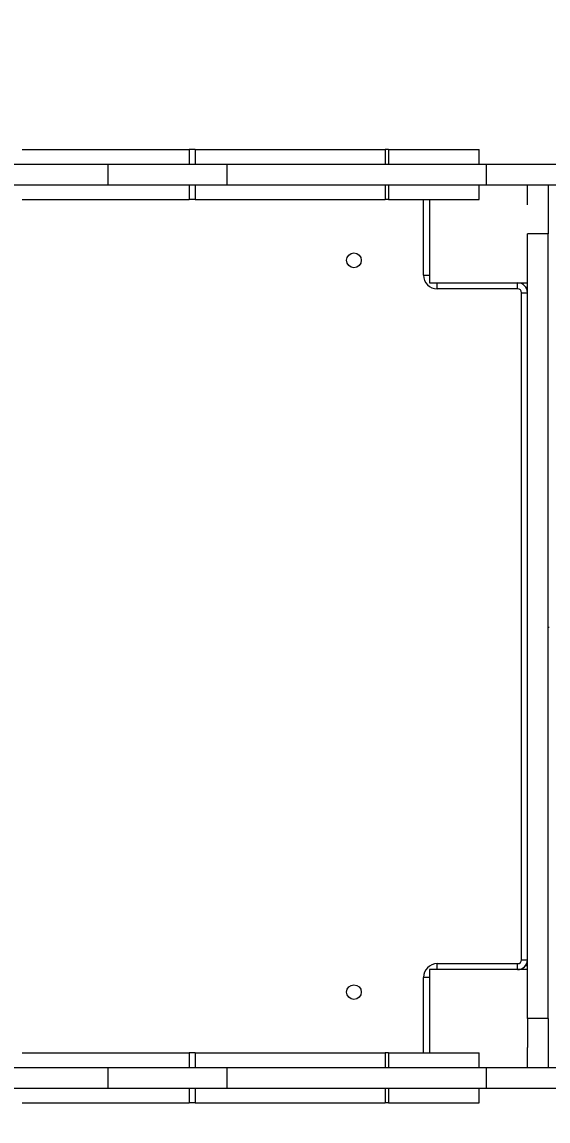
# Model space of a CAD drawing. Header units: millimetres. Extents: x -7735 to 7893, y -6545 to 6034.
# Drawn here: x 1940 to 2477, y -238 to 882 of the extents above; entities that cross this region are included whole.
import ezdxf

# ---------------------------------------------------------------- set-up
doc = ezdxf.new("R2010")
doc.units = ezdxf.units.MM
for name, color, linetype in [('DIKOM_ОБЪЕКТ', 7, 'Continuous'), ('DIKOM_РАЗМЕР_ЗОНА', 7, 'Continuous'), ('DIKOM_РАЗМЕР_ОБЪЕКТА', 7, 'Continuous')]:
    doc.layers.add(name, color=color, linetype=linetype)
doc.styles.add('style1', font='arial.ttf', dxfattribs={"width": 0.8})
doc.dimstyles.new('1-50', dxfattribs={"dimtxt": 300, "dimasz": 200, "dimexe": 100, "dimexo": 0, "dimgap": 100, "dimtad": 1, "dimtxsty": 'style1', "dimcen": 200, "dimclrd": 7, "dimclre": 7, "dimclrt": 7, "dimadec": 1, "dimazin": 2, "dimtfac": 1, "dimtmove": 0, "dimatfit": 2, "dimfxl": 0, "dimlwd": 25, "dimlwe": 18, "dimarcsym": 0})

# ---------------------------------------------------------------- blocks, each defined once
blk = doc.blocks.new('*D0')
at = {"layer": 'Defpoints', "color": 0, "transparency": 16777216}
for p in [(5893.2, 882.1), (-4595.7, 266.1), (5893.2, -5840.2)]:
    blk.add_point(p, dxfattribs=at)
at = {"layer": 'DIKOM_РАЗМЕР_ОБЪЕКТА', "color": 7, "lineweight": 18, "transparency": 16777216}
for p, q in [((5893.2, 882.1), (5893.2, -5940.2)), ((-4595.7, 266.1), (-4595.7, -5940.2))]:
    blk.add_line(p, q, dxfattribs=at)
at = {"layer": 'DIKOM_РАЗМЕР_ОБЪЕКТА', "color": 7, "lineweight": 25, "transparency": 16777216}
blk.add_line((-4395.7, -5840.2), (5693.2, -5840.2), dxfattribs=at)
at = {"layer": 'DIKOM_РАЗМЕР_ОБЪЕКТА', "color": 7, "transparency": 16777216}
for points in [[(-4395.7, -5806.8), (-4395.7, -5873.5), (-4595.7, -5840.2)], [(5693.2, -5806.8), (5693.2, -5873.5), (5893.2, -5840.2)]]:
    blk.add_solid(points, dxfattribs=at)
at = {"layer": 'DIKOM_РАЗМЕР_ОБЪЕКТА', "color": 7, "transparency": 16777216, "insert": (648.7, -5587), "char_height": 300, "attachment_point": 5, "style": 'style1'}
blk.add_mtext('10450', dxfattribs=at)
blk = doc.blocks.new('*D3')
at = {"layer": 'Defpoints', "color": 0, "transparency": 16777216}
for p in [(-6112.6, 266.1), (7893.2, 266.1), (7893.2, -6445.1)]:
    blk.add_point(p, dxfattribs=at)
at = {"layer": 'DIKOM_РАЗМЕР_ЗОНА', "color": 7, "lineweight": 18, "transparency": 16777216}
for p, q in [((-6112.6, 266.1), (-6112.6, -6545.1)), ((7893.2, 266.1), (7893.2, -6545.1))]:
    blk.add_line(p, q, dxfattribs=at)
at = {"layer": 'DIKOM_РАЗМЕР_ЗОНА', "color": 7, "lineweight": 25, "transparency": 16777216}
blk.add_line((-5912.6, -6445.1), (7693.2, -6445.1), dxfattribs=at)
at = {"layer": 'DIKOM_РАЗМЕР_ЗОНА', "color": 7, "transparency": 16777216}
for points in [[(-5912.6, -6411.8), (-5912.6, -6478.4), (-6112.6, -6445.1)], [(7693.2, -6411.8), (7693.2, -6478.4), (7893.2, -6445.1)]]:
    blk.add_solid(points, dxfattribs=at)
at = {"layer": 'DIKOM_РАЗМЕР_ЗОНА', "color": 7, "transparency": 16777216, "insert": (890.3, -6191.8), "char_height": 300, "attachment_point": 5, "style": 'style1'}
blk.add_mtext('13950', dxfattribs=at)

msp = doc.modelspace()

# ---------------------------------------------------------------- linework, layer by layer
at = {"layer": 'DIKOM_ОБЪЕКТ', "color": 7, "linetype": 'Continuous', "lineweight": 15}
for p, q in [((2110.695, 752.125), (2110.695, 737.125)), ((2116.849, 752.125), (2110.695, 752.125)), ((2116.849, 752.125), (2116.849, 737.125)), ((2116.849, 752.125), (2310.715, 752.125)), ((2310.715, 752.125), (2310.715, 737.125)), ((2314.26, 752.125), (2310.715, 752.125)), ((2314.26, 752.125), (2314.26, 737.125)), ((2406.568, 737.125), (2406.568, 752.125)), ((1732.494, 737.125), (2027.964, 737.125)), ((2027.964, 737.125), (2027.964, 716.125)), ((2027.964, 737.125), (2149.104, 737.125)), ((2149.104, 737.125), (2149.104, 716.125)), ((2149.104, 737.125), (2413.794, 737.125)), ((2413.794, 737.125), (2413.794, 716.125)), ((2413.794, 737.125), (2493.734, 737.125)), ((1732.494, 716.125), (2027.964, 716.125)), ((2027.964, 716.125), (2149.104, 716.125)), ((2110.695, 716.125), (2110.695, 701.125)), ((2116.849, 716.125), (2116.849, 701.125)), ((2149.104, 716.125), (2413.794, 716.125)), ((2310.715, 716.125), (2310.715, 701.125)), ((2314.26, 716.125), (2314.26, 701.125)), ((2406.568, 701.125), (2406.568, 716.125)), ((2413.794, 716.125), (2493.734, 716.125)), ((2455.81, 695.737), (2455.81, 716.125)), ((2476.81, 716.125), (2476.81, 666.125)), ((2116.849, 701.125), (2110.695, 701.125)), ((2116.849, 701.125), (2310.715, 701.125)), ((2314.26, 701.125), (2310.715, 701.125)), ((2349.81, 624.125), (2349.81, 701.125)), ((2355.81, 701.125), (2355.81, 616.125)), ((2476.81, 666.125), (2455.81, 666.125)), ((2455.81, -133.875), (2455.81, 666.125)), ((2476.81, -133.875), (2476.81, 666.125)), ((2349.81, 624.125), (2355.81, 624.125)), ((2355.81, 616.125), (2455.81, 616.125)), ((2363.81, 610.125), (2363.81, 616.125)), ((2445.81, 610.125), (2363.81, 610.125)), ((2445.81, 610.125), (2445.81, 616.125)), ((2449.81, -73.875), (2449.81, 606.125)), ((2449.81, 606.125), (2455.81, 606.125)), ((2454, 611.863), (2455.81, 611.863)), ((2363.81, -77.875), (2445.81, -77.875)), ((2363.81, -83.875), (2363.81, -77.875)), ((2445.81, -83.875), (2445.81, -77.875)), ((2449.81, -73.875), (2455.81, -73.875)), ((2355.81, -83.875), (2355.81, -168.875)), ((2455.81, -83.875), (2355.81, -83.875)), ((2454, -79.612), (2455.81, -79.612)), ((2355.81, -91.875), (2349.81, -91.875)), ((2349.81, -168.875), (2349.81, -91.875)), ((2476.81, -133.875), (2455.81, -133.875)), ((2455.81, -133.875), (2455.81, -163.486)), ((2476.81, -133.875), (2476.81, -183.875)), ((2455.81, -183.875), (2455.81, -163.486)), ((2110.695, -168.875), (2110.695, -183.875)), ((2116.849, -168.875), (2110.695, -168.875)), ((2116.849, -168.875), (2116.849, -183.875)), ((2116.849, -168.875), (2310.715, -168.875)), ((2310.715, -168.875), (2310.715, -183.875)), ((2314.26, -168.875), (2310.715, -168.875)), ((2314.26, -168.875), (2314.26, -183.875)), ((2406.568, -183.875), (2406.568, -168.875)), ((1732.494, -183.875), (2027.964, -183.875)), ((2027.964, -183.875), (2027.964, -204.875)), ((2027.964, -183.875), (2149.104, -183.875)), ((2149.104, -183.875), (2149.104, -204.875)), ((2149.104, -183.875), (2413.794, -183.875)), ((2413.794, -183.875), (2413.794, -204.875)), ((2413.794, -183.875), (2493.734, -183.875)), ((1732.494, -204.875), (2027.964, -204.875)), ((2027.964, -204.875), (2149.104, -204.875)), ((2110.695, -204.875), (2110.695, -219.875)), ((2116.849, -204.875), (2116.849, -219.875)), ((2149.104, -204.875), (2413.794, -204.875)), ((2310.715, -204.875), (2310.715, -219.875)), ((2314.26, -204.875), (2314.26, -219.875)), ((2406.568, -219.875), (2406.568, -204.875)), ((2413.794, -204.875), (2493.734, -204.875)), ((2116.849, -219.875), (2110.695, -219.875)), ((2116.849, -219.875), (2310.715, -219.875)), ((2314.26, -219.875), (2310.715, -219.875))]:
    msp.add_line(p, q, dxfattribs=at)
at = {"layer": 'DIKOM_ОБЪЕКТ', "color": 7, "linetype": 'Continuous', "lineweight": 15, "flags": 128}
msp.add_lwpolyline([(2476.811, 685.167), (2476.81, 685.139), (2476.81, 685.125)], dxfattribs=at)
at = {"layer": 'DIKOM_ОБЪЕКТ', "color": 7, "linetype": 'Continuous', "lineweight": 15}
for centre in [(2278.81, 639.125), (2278.81, -106.875)]:
    msp.add_circle(centre, 7.5, dxfattribs=at)
for centre, radius, start, end in [((2363.81, 624.125), 14, 180, 270), ((2445.81, 606.125), 10, 0, 90), ((2445.81, 606.125), 4, 0, 90), ((2477.562, 371.053), 105.93, 269.592836, 270.134198), ((2363.81, -91.875), 14, 90, 180), ((2445.81, -73.875), 4, 270, 0), ((2445.81, -73.875), 10, 270, 0)]:
    msp.add_arc(centre, radius, start, end, dxfattribs=at)
for points, knots in [([(1940.316, 752.125), (1940.324, 752.125), (1940.343, 752.125), (1941.343, 752.125), (1943.286, 752.125), (1946.238, 752.125), (1950.092, 752.125), (1954.693, 752.125), (1959.824, 752.125), (1965.277, 752.125), (1970.883, 752.125), (1976.533, 752.125), (1982.88, 752.125), (1989.947, 752.125), (1997.747, 752.125), (2005.538, 752.125), (2013.379, 752.125), (2022.418, 752.125), (2032.768, 752.125), (2044.515, 752.125), (2056.661, 752.125), (2068.69, 752.125), (2080.574, 752.125), (2089.141, 752.125), (2094.81, 752.125), (2097.492, 752.125), (2100.187, 752.125), (2102.896, 752.125), (2105.617, 752.125), (2108.219, 752.125), (2109.912, 752.125), (2110.695, 752.125)], [0, 0, 0, 0, 0.02409856, 0.05895703, 0.09500204, 0.13171699, 0.16843178, 0.20447297, 0.23932431, 0.27269506, 0.30452241, 0.33493019, 0.36414401, 0.40354195, 0.44186332, 0.47974944, 0.51771984, 0.5561709, 0.6113558, 0.66860376, 0.72823313, 0.79038972, 0.84720663, 0.90596784, 0.91941942, 0.93296355, 0.94659843, 0.96032338, 0.97413848, 0.98803425, 1, 1, 1, 1]), ([(2314.26, 752.125), (2314.923, 752.125), (2316.469, 752.125), (2319.019, 752.125), (2321.999, 752.125), (2325.193, 752.125), (2328.444, 752.125), (2331.662, 752.125), (2334.827, 752.125), (2340.098, 752.125), (2347.289, 752.125), (2356.668, 752.125), (2365.89, 752.125), (2374.818, 752.125), (2382.065, 752.125), (2387.835, 752.125), (2392.38, 752.125), (2396.477, 752.125), (2400.086, 752.125), (2402.808, 752.125), (2404.744, 752.125), (2405.952, 752.125), (2406.581, 752.125), (2406.497, 752.125), (2406.472, 752.125)], [0, 0, 0, 0, 0.01567234, 0.03655542, 0.06094781, 0.087146, 0.11358536, 0.13976842, 0.16568688, 0.19133807, 0.27016072, 0.34619717, 0.43308804, 0.51617462, 0.59589057, 0.64870934, 0.70071489, 0.75244532, 0.80461074, 0.85810885, 0.89772992, 0.93895967, 0.98215224, 1, 1, 1, 1]), ([(1940.316, 701.125), (1940.324, 701.125), (1940.343, 701.125), (1941.343, 701.125), (1943.286, 701.125), (1946.238, 701.125), (1950.092, 701.125), (1954.693, 701.125), (1959.824, 701.125), (1965.277, 701.125), (1970.883, 701.125), (1976.533, 701.125), (1982.88, 701.125), (1989.947, 701.125), (1997.747, 701.125), (2005.538, 701.125), (2013.379, 701.125), (2022.418, 701.125), (2032.768, 701.125), (2044.515, 701.125), (2056.661, 701.125), (2068.69, 701.125), (2080.574, 701.125), (2089.141, 701.125), (2094.81, 701.125), (2097.492, 701.125), (2100.187, 701.125), (2102.896, 701.125), (2105.617, 701.125), (2108.219, 701.125), (2109.912, 701.125), (2110.695, 701.125)], [0, 0, 0, 0, 0.02409856, 0.05895703, 0.09500204, 0.13171699, 0.16843178, 0.20447297, 0.23932431, 0.27269506, 0.30452241, 0.33493019, 0.36414401, 0.40354195, 0.44186332, 0.47974944, 0.51771984, 0.5561709, 0.6113558, 0.66860376, 0.72823313, 0.79038972, 0.84720663, 0.90596784, 0.91941942, 0.93296355, 0.94659843, 0.96032338, 0.97413848, 0.98803425, 1, 1, 1, 1]), ([(2314.26, 701.125), (2314.923, 701.125), (2316.469, 701.125), (2319.019, 701.125), (2321.999, 701.125), (2325.193, 701.125), (2328.444, 701.125), (2331.662, 701.125), (2334.827, 701.125), (2340.098, 701.125), (2347.289, 701.125), (2356.668, 701.125), (2365.89, 701.125), (2374.818, 701.125), (2382.065, 701.125), (2387.835, 701.125), (2392.38, 701.125), (2396.477, 701.125), (2400.086, 701.125), (2402.808, 701.125), (2404.744, 701.125), (2405.952, 701.125), (2406.581, 701.125), (2406.497, 701.125), (2406.472, 701.125)], [0, 0, 0, 0, 0.01567234, 0.03655542, 0.06094781, 0.087146, 0.11358536, 0.13976842, 0.16568688, 0.19133807, 0.27016072, 0.34619717, 0.43308804, 0.51617462, 0.59589057, 0.64870934, 0.70071489, 0.75244532, 0.80461074, 0.85810885, 0.89772992, 0.93895967, 0.98215224, 1, 1, 1, 1]), ([(1940.316, -168.875), (1940.324, -168.875), (1940.343, -168.875), (1941.343, -168.875), (1943.286, -168.875), (1946.238, -168.875), (1950.092, -168.875), (1954.693, -168.875), (1959.824, -168.875), (1965.277, -168.875), (1970.883, -168.875), (1976.533, -168.875), (1982.88, -168.875), (1989.947, -168.875), (1997.747, -168.875), (2005.538, -168.875), (2013.379, -168.875), (2022.418, -168.875), (2032.768, -168.875), (2044.515, -168.875), (2056.661, -168.875), (2068.69, -168.875), (2080.574, -168.875), (2089.141, -168.875), (2094.81, -168.875), (2097.492, -168.875), (2100.187, -168.875), (2102.896, -168.875), (2105.617, -168.875), (2108.219, -168.875), (2109.912, -168.875), (2110.695, -168.875)], [0, 0, 0, 0, 0.02409856, 0.05895703, 0.09500204, 0.13171699, 0.16843178, 0.20447297, 0.23932431, 0.27269506, 0.30452241, 0.33493019, 0.36414401, 0.40354195, 0.44186332, 0.47974944, 0.51771984, 0.5561709, 0.6113558, 0.66860376, 0.72823313, 0.79038972, 0.84720663, 0.90596784, 0.91941942, 0.93296355, 0.94659843, 0.96032338, 0.97413848, 0.98803425, 1, 1, 1, 1]), ([(2314.26, -168.875), (2314.923, -168.875), (2316.469, -168.875), (2319.019, -168.875), (2321.999, -168.875), (2325.193, -168.875), (2328.444, -168.875), (2331.662, -168.875), (2334.827, -168.875), (2340.098, -168.875), (2347.289, -168.875), (2356.668, -168.875), (2365.89, -168.875), (2374.818, -168.875), (2382.065, -168.875), (2387.835, -168.875), (2392.38, -168.875), (2396.477, -168.875), (2400.086, -168.875), (2402.808, -168.875), (2404.744, -168.875), (2405.952, -168.875), (2406.581, -168.875), (2406.497, -168.875), (2406.472, -168.875)], [0, 0, 0, 0, 0.01567234, 0.03655542, 0.06094781, 0.087146, 0.11358536, 0.13976842, 0.16568688, 0.19133807, 0.27016072, 0.34619717, 0.43308804, 0.51617462, 0.59589057, 0.64870934, 0.70071489, 0.75244532, 0.80461074, 0.85810885, 0.89772992, 0.93895967, 0.98215224, 1, 1, 1, 1]), ([(1940.316, -219.875), (1940.324, -219.875), (1940.343, -219.875), (1941.343, -219.875), (1943.286, -219.875), (1946.238, -219.875), (1950.092, -219.875), (1954.693, -219.875), (1959.824, -219.875), (1965.277, -219.875), (1970.883, -219.875), (1976.533, -219.875), (1982.88, -219.875), (1989.947, -219.875), (1997.747, -219.875), (2005.538, -219.875), (2013.379, -219.875), (2022.418, -219.875), (2032.768, -219.875), (2044.515, -219.875), (2056.661, -219.875), (2068.69, -219.875), (2080.574, -219.875), (2089.141, -219.875), (2094.81, -219.875), (2097.492, -219.875), (2100.187, -219.875), (2102.896, -219.875), (2105.617, -219.875), (2108.219, -219.875), (2109.912, -219.875), (2110.695, -219.875)], [0, 0, 0, 0, 0.02409856, 0.05895703, 0.09500204, 0.13171699, 0.16843178, 0.20447297, 0.23932431, 0.27269506, 0.30452241, 0.33493019, 0.36414401, 0.40354195, 0.44186332, 0.47974944, 0.51771984, 0.5561709, 0.6113558, 0.66860376, 0.72823313, 0.79038972, 0.84720663, 0.90596784, 0.91941942, 0.93296355, 0.94659843, 0.96032338, 0.97413848, 0.98803425, 1, 1, 1, 1]), ([(2314.26, -219.875), (2314.923, -219.875), (2316.469, -219.875), (2319.019, -219.875), (2321.999, -219.875), (2325.193, -219.875), (2328.444, -219.875), (2331.662, -219.875), (2334.827, -219.875), (2340.098, -219.875), (2347.289, -219.875), (2356.668, -219.875), (2365.89, -219.875), (2374.818, -219.875), (2382.065, -219.875), (2387.835, -219.875), (2392.38, -219.875), (2396.477, -219.875), (2400.086, -219.875), (2402.808, -219.875), (2404.744, -219.875), (2405.952, -219.875), (2406.581, -219.875), (2406.497, -219.875), (2406.472, -219.875)], [0, 0, 0, 0, 0.01567234, 0.03655542, 0.06094781, 0.087146, 0.11358536, 0.13976842, 0.16568688, 0.19133807, 0.27016072, 0.34619717, 0.43308804, 0.51617462, 0.59589057, 0.64870934, 0.70071489, 0.75244532, 0.80461074, 0.85810885, 0.89772992, 0.93895967, 0.98215224, 1, 1, 1, 1])]:
    msp.add_open_spline(points, degree=3, knots=knots, dxfattribs=at)

# ---------------------------------------------------------------- dimensions: what is measured, and where the dimension line sits
at = {"layer": 'DIKOM_РАЗМЕР_ЗОНА'}
dim = msp.add_linear_dim(base=(7893.216, -6445.106), p1=(-6112.558, 266.125), p2=(7893.216, 266.125), text='13950', dimstyle='1-50', dxfattribs=at)
dim.commit()
dim.dimension.update_dxf_attribs({"geometry": '*D3', "text_midpoint": (890.329, -6445.106), "dimtype": 160})
at = {"layer": 'DIKOM_РАЗМЕР_ОБЪЕКТА'}
dim = msp.add_linear_dim(base=(5893.216, -5840.173), p1=(-4595.736, 266.125), p2=(5893.216, 882.098), text='10450', dimstyle='1-50', dxfattribs=at)
dim.commit()
dim.dimension.update_dxf_attribs({"geometry": '*D0', "text_midpoint": (648.74, -5840.173), "dimtype": 160})

doc.saveas('drawing.dxf')
